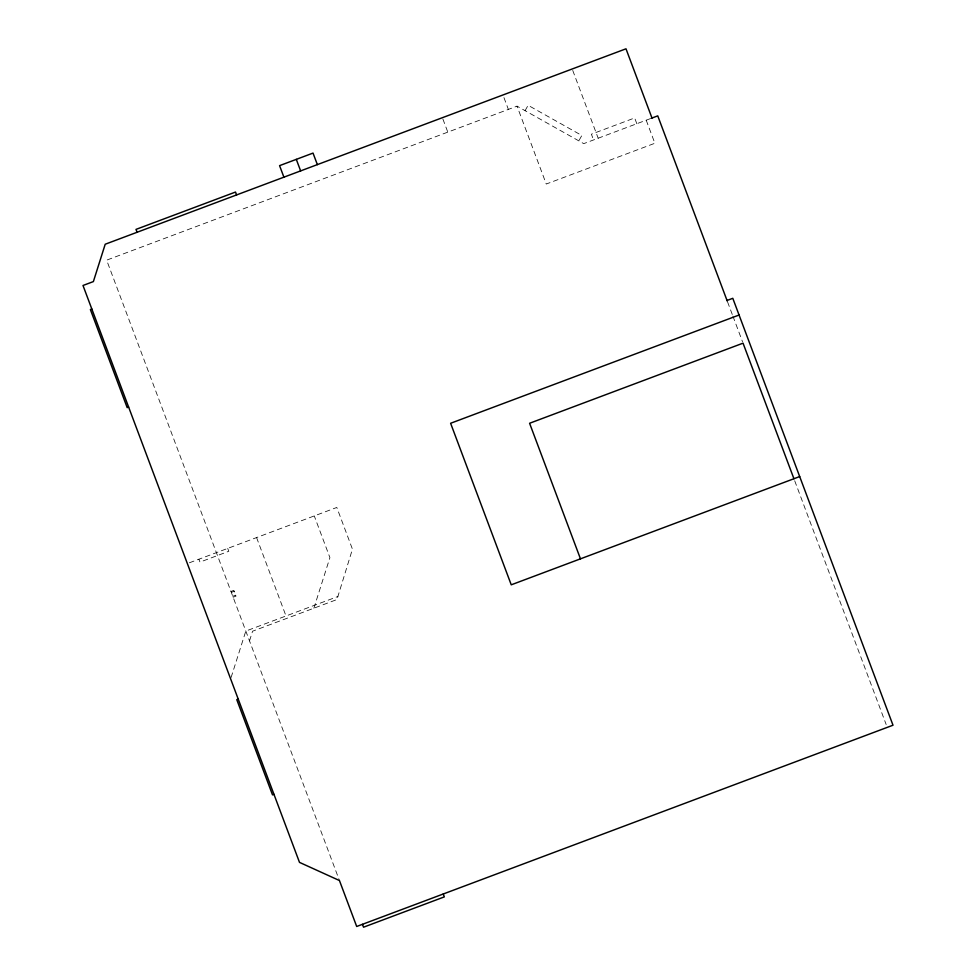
<?xml version="1.0" encoding="UTF-8"?>
<svg xmlns="http://www.w3.org/2000/svg" width="976" height="976" viewBox="0 0 976 976"><rect width="100%" height="100%" fill="white"/><g stroke="black" fill="none" stroke-linecap="round" stroke-linejoin="round"><path stroke-width="0.73" stroke-dasharray="4.88 3.66" d="M231.105 677.478L245.818 631.057L337.891 596.507M249.514 640.89L252.577 631.204L336.952 599.545L352.446 549.159L336.805 507.459L187.343 563.555M313.882 608.207L329.912 557.613L314.272 515.926M525.088 110.678L528.101 105.298L581.83 135.481L578.805 140.861M650.565 118.56L583.746 143.631L517.036 106.152L106.64 260.153L339.441 880.535M230.958 591.456L233.85 590.37L236.009 596.141L233.13 597.227M231.324 592.42L234.203 591.334M232.764 596.263L235.655 595.177M727.559 301.901L732.634 315.431M732.903 316.126L742.516 341.746M794.696 480.778L886.171 724.534M646.21 120.194L654.872 143.265L546.255 184.025L517.036 106.152M636.828 123.72L634.656 117.95L591.395 134.188L593.554 139.958M572.729 70.406L598.178 138.226M503.945 97.6L508.374 109.397M442.884 119.011L447.801 132.126M256.578 537.569L286.005 615.978M227.725 548.39L228.811 551.281L199.97 562.103L198.884 559.224"/><path stroke-width="1.46" d="M91.829 309.014L90.378 309.551L127.185 407.626L128.625 407.077M651.334 118.267L657.751 115.863L727.291 301.169M727.022 300.474L732.793 298.302L893.003 725.217L356.691 926.48L339.441 880.535L299.498 862.381L82.997 285.48L93.379 281.588L105.213 244.232L625.994 48.8L651.98 118.023M739.076 315.028L450.619 423.279L511.241 584.819L799.686 476.569M238.229 699.121L236.778 699.658L272.499 794.854L273.951 794.305M793.927 478.728L743.041 343.162L529.59 423.267L580.464 558.833M317.359 164.627L313.028 153.086L279.575 165.639L283.906 177.181M296.301 159.369L300.632 170.898M236.595 194.932L235.509 192.052L135.993 229.397L137.079 232.276M443.226 894.004L444.312 896.895L363.536 927.2L362.462 924.321"/></g></svg>
